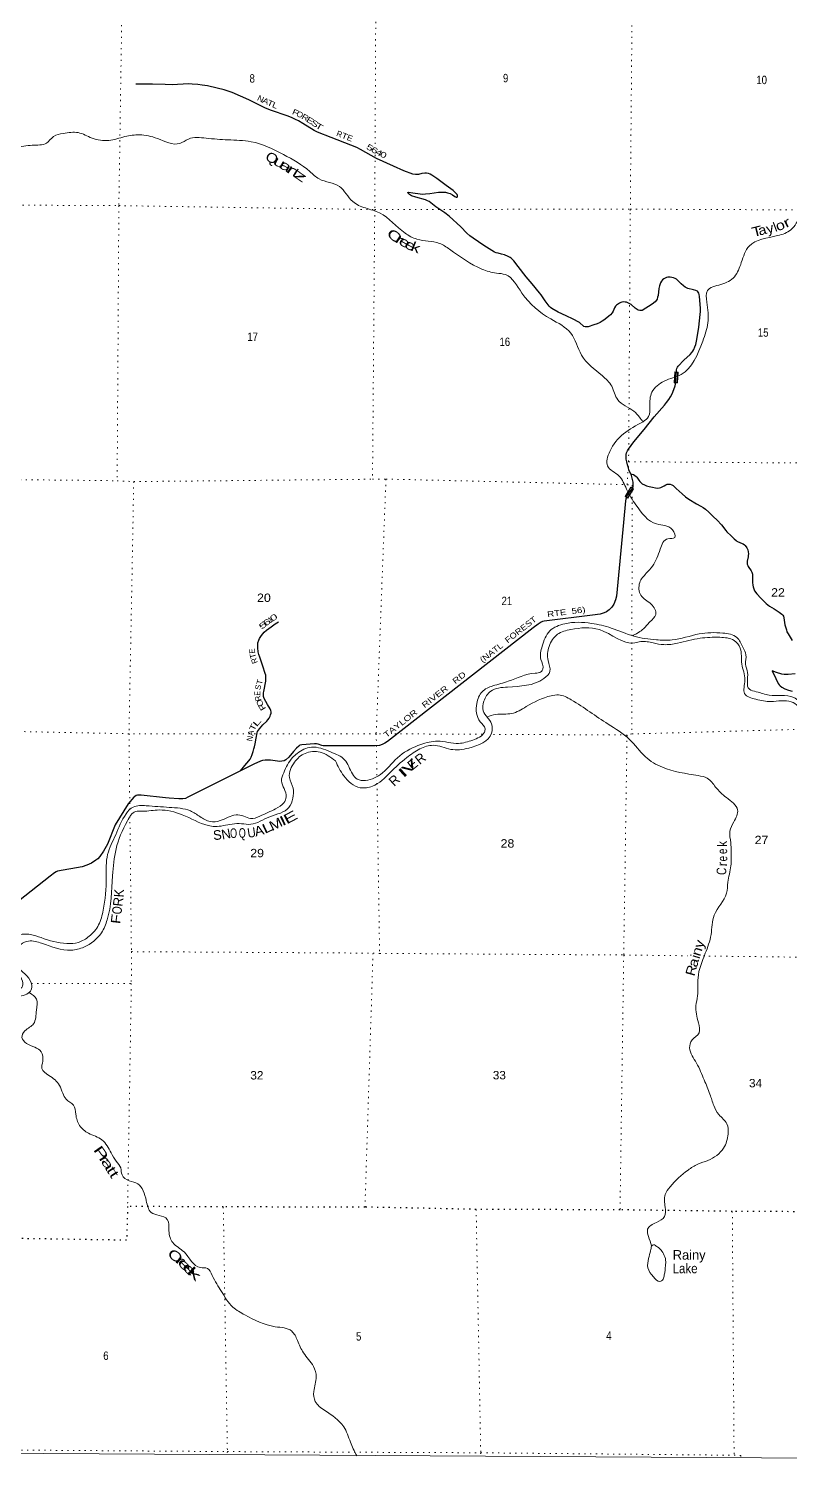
# Model space of a CAD drawing. Header units: feet. Extents: x -248627 to 3, y 0 to 184934.
# Drawn here: x -145344 to -129498, y 0 to 30185 of the extents above; entities that cross this region are included whole.
import ezdxf
from ezdxf.enums import TextEntityAlignment as Align

# ---------------------------------------------------------------- set-up
doc = ezdxf.new("R2010")
doc.units = ezdxf.units.FT
doc.header["$LTSCALE"] = 80
doc.linetypes.add('DOTTED', pattern=[1.5, 0.3, -1.2])
for name, color, linetype, lineweight in [('29', 7, 'Continuous', 25), ('30', 7, 'Continuous', 13), ('31', 7, 'Continuous', 13), ('39', 7, 'Continuous', 13), ('4', 7, 'Continuous', 13), ('41', 7, 'Continuous', 13), ('6', 7, 'DOTTED', 25), ('7', 7, 'DOTTED', 13)]:
    doc.layers.add(name, color=color, linetype=linetype, lineweight=lineweight)

msp = doc.modelspace()

# ---------------------------------------------------------------- linework, layer by layer
at = {"layer": '29'}
for points in [[(-136593.97, 26763.19), (-136560.13, 26751.58), (-136516.92, 26722.2), (-136467.81, 26688.22), (-136440.23, 26677.16), (-136415.91, 26676.33), (-136409.22, 26691.63), (-136409.22, 26712.31), (-136420.04, 26730.9), (-136448.5, 26763.99), (-136503.58, 26816.47), (-136648.92, 26918.32), (-136840.96, 27066.15), (-136945.08, 27138.33), (-136979.79, 27156.77), (-137017, 27171.24), (-137054.35, 27178.44), (-137093.49, 27177.44), (-137155.26, 27169.88), (-137221.66, 27152.64), (-137250.63, 27147.02), (-137285.75, 27146.44), (-137338.77, 27158.17), (-137527.52, 27227.26), (-137743.55, 27321.51), (-138098.09, 27483.09), (-138435.14, 27673.6), (-138510.67, 27711.21), (-138631.53, 27762.49), (-139042.67, 27919.33), (-139326.13, 28031.23), (-139395.76, 28064.73), (-139634.16, 28215.21), (-139722.7, 28267.68), (-139787.13, 28297.9), (-139869.82, 28337.18), (-139960.49, 28372.77), (-140287.41, 28483.95), (-140340.13, 28507.01), (-140423.85, 28541.83), (-140761.73, 28707.23), (-141106.04, 28858.13), (-141170.18, 28880.78), (-141271.43, 28911.88), (-141420.27, 28953.23), (-141620.93, 28995.34), (-141736.56, 29015.24), (-141821.32, 29027.65), (-141939.42, 29036.73), (-142019.77, 29037.99), (-142356.48, 29021.09), (-142507.64, 29023.52), (-142766.53, 29033.44), (-143114.63, 29033.53)], [(-132789.72, 24434.78), (-132818.39, 24454.87), (-132857.67, 24473.47), (-132886.61, 24483.81), (-132912.57, 24489.47), (-132946.56, 24492.08), (-132983.77, 24487.94), (-133006.51, 24481.74), (-133032.05, 24467.45), (-133095.4, 24425.93), (-133118.85, 24401.96), (-133138.81, 24368.04), (-133164.77, 24296.73), (-133188.43, 24264.68), (-133223.57, 24225.4), (-133254.84, 24195.06), (-133295.93, 24157.18), (-133357.94, 24113.77), (-133391.02, 24088.96), (-133436.47, 24064.35), (-133500.58, 24037.28), (-133564.98, 24014.42), (-133685.1, 23974.28), (-133713.51, 23971.13), (-133746.59, 23973.19), (-133773.38, 23981.4), (-133864.42, 24060.02), (-133882.9, 24071.91), (-134001.52, 24132.51), (-134143.9, 24204.02), (-134312.27, 24280.47), (-134443.26, 24353.57), (-134469.95, 24374.68), (-134499.08, 24405.25), (-134581.88, 24511.65), (-134668.59, 24638.85), (-134702.66, 24683.19), (-134853.17, 24867.86), (-134976.8, 25015.31), (-135146.42, 25228.88), (-135237.09, 25347.92), (-135267.91, 25380.29), (-135290.84, 25401.66), (-135315.65, 25418.2), (-135356.31, 25441.84), (-135431.41, 25471.95), (-135489.48, 25488.83), (-135565.79, 25505.03), (-135605.06, 25517.43), (-135638.87, 25532.37), (-135861.62, 25665.15), (-136086.73, 25819.25), (-136154.25, 25870.92), (-136212.84, 25922.62), (-136342.94, 26056.94), (-136582.62, 26281.02), (-136675.9, 26350.54), (-136859.59, 26474.16), (-137002.53, 26584.14), (-137032.23, 26601.15), (-137079.02, 26619.28), (-137279.05, 26678.33), (-137368.43, 26706.11), (-137392.41, 26716.57), (-137413.91, 26732.98), (-137431.41, 26752.2), (-137442.85, 26768.12), (-137444.63, 26776.86), (-137434.58, 26780.53), (-137344.29, 26769.31), (-137188.58, 26743.32), (-137148.04, 26742.28), (-137079.02, 26743.32), (-136984.76, 26750.67), (-136806.72, 26778.71), (-136748.25, 26780.53), (-136663.5, 26778.46), (-136620.08, 26770.19), (-136593.97, 26763.19)], [(-132798.35, 20899.37), (-132835.38, 20991.38), (-132847.32, 21027.35), (-132867.99, 21091.44), (-132880, 21154.21), (-132890.73, 21211.34), (-132894.09, 21269.6), (-132892.8, 21306.43), (-132886.6, 21341.58), (-132867.84, 21387.61), (-132847.32, 21418.06), (-132732.62, 21572.36), (-132518.43, 21828.93), (-132309.99, 22093.77), (-132094.21, 22338.19), (-132051.44, 22393.8), (-132005.96, 22455.82), (-131971.47, 22511.28), (-131936.71, 22571.57), (-131899.5, 22662.53), (-131873.65, 22743.17), (-131865.74, 22773.66), (-131857.11, 22825.86), (-131855.35, 22898.28), (-131846.63, 23033.03), (-131842.64, 23075.99), (-131836.44, 23104.94), (-131823.23, 23126.95), (-131809.57, 23148.35), (-131689.34, 23273.45), (-131556.23, 23397.8), (-131522.21, 23433.63), (-131501.54, 23464.64), (-131484.25, 23500.1), (-131462.26, 23551.47), (-131443.66, 23601.08), (-131425.81, 23675.44), (-131412.65, 23749.92), (-131381.47, 23966.18), (-131348.57, 24227.46), (-131344.03, 24289.41), (-131344.43, 24355.63), (-131350.69, 24444.86), (-131365.23, 24604.62), (-131371.31, 24645.05), (-131380.86, 24675.72), (-131394.04, 24696.73), (-131409.75, 24713.01), (-131441.59, 24727.74), (-131487.21, 24741.93), (-131606.97, 24773.22), (-131632.65, 24783.31), (-131662.79, 24802.16), (-131700, 24826.97), (-131746.48, 24865.91), (-131843.66, 24964.06), (-131869.51, 24979.94), (-131904.66, 24994.41), (-131940.94, 25001.73), (-131977.01, 25006.82), (-132028.69, 25004.75), (-132055.57, 24998.55), (-132080.24, 24988.47), (-132107.25, 24971.67), (-132134.12, 24951), (-132158.93, 24922.06), (-132176.2, 24891.04), (-132200.27, 24824.9), (-132212.64, 24769.35), (-132229.68, 24626.83), (-132237.49, 24587.16), (-132247.82, 24552.02), (-132259.39, 24525.06), (-132287.1, 24496.2), (-132348.76, 24443.53), (-132558.52, 24313.8), (-132580.65, 24310.16), (-132611.66, 24310.16), (-132640.85, 24318.7), (-132705.69, 24363.3), (-132789.72, 24434.78)], [(-132798.35, 20899.37), (-132756.01, 20728.57), (-132751.46, 20686.78), (-132755.29, 20633.8), (-132766.99, 20602.49), (-132823.26, 20531.36), (-132842.4, 20502.68), (-132866.8, 20464.97), (-132884.54, 20425.05), (-132901.08, 20376.85), (-132906.73, 20345.2), (-132951.37, 19891.81)], [(-132798.35, 20899.37), (-132770.82, 20897.13), (-132742.36, 20889.35), (-132712.94, 20872.32), (-132685.34, 20851.07), (-132669.53, 20833.05), (-132631.74, 20772.59), (-132611.65, 20744.15), (-132590.97, 20721.41), (-132561.92, 20697.58), (-132510.35, 20673.87), (-132466.94, 20657.33), (-132412.94, 20641.97), (-132342.9, 20626.32), (-132283.16, 20613.23), (-132241.61, 20607.72), (-132198.75, 20610.28), (-132169.25, 20618.05), (-132104.55, 20657.37), (-132065.89, 20678), (-132039.02, 20688.34), (-132016.8, 20692.6), (-131979.07, 20690.41), (-131942.86, 20677.92), (-131914.98, 20661.46), (-131848.92, 20602.06), (-131728.25, 20484.95), (-131654.51, 20423.73), (-131589.15, 20377.27), (-131425.5, 20280.83), (-131338.22, 20231.47), (-131291.44, 20201.55), (-131243.12, 20167.39), (-131170.07, 20104.58), (-131078.56, 20016.71), (-130996.69, 19941.27), (-130905.6, 19841.32), (-130817.16, 19723.33), (-130794.53, 19698.12), (-130702.24, 19614.48), (-130639.49, 19547.21), (-130603.11, 19514.25), (-130585.74, 19501.73), (-130508.12, 19468.59), (-130453.44, 19443.85), (-130427.13, 19425.44), (-130412.09, 19408.71), (-130381.08, 19365.3), (-130360.37, 19320.3), (-130350.07, 19278.47), (-130345.93, 19235.06), (-130348.3, 19204.98), (-130352.14, 19170.98), (-130370.6, 19084.81), (-130372.81, 19049.01), (-130370.74, 19020.07), (-130360.41, 18995.26), (-130348.26, 18975.17), (-130289.05, 18884.41), (-130273.58, 18852.62), (-130263.24, 18815.41), (-130260.41, 18782.61), (-130257.29, 18641.4), (-130252.91, 18579.75), (-130248.78, 18546.67), (-130235.73, 18509.62), (-130215.7, 18468.12), (-130170.98, 18404.54), (-130087.65, 18312.93), (-129977.97, 18199.37), (-129941.7, 18170.74)], [(-132951.37, 19891.81), (-133098.47, 18356.22), (-133116.01, 18276.65), (-133152.43, 18189.19), (-133196.14, 18126.02), (-133249.56, 18070.13), (-133305.41, 18028.83), (-133351.54, 18004.53), (-133435.93, 17978.5), (-133597.39, 17958.28)], [(-129941.7, 18170.74), (-129905.61, 18145.62), (-129807.78, 18087.44), (-129703.51, 18019.28), (-129676.15, 17998.85), (-129647.21, 17976.11), (-129630.67, 17959.57), (-129615.81, 17937.6), (-129607.93, 17901.69), (-129583.88, 17757.07), (-129572.79, 17715.63), (-129554.18, 17649.48), (-129541.78, 17612.27), (-129520, 17569.38), (-129432.22, 17426.22)], [(-133597.39, 17958.28), (-134606.13, 17831.97), (-134637.63, 17827.94), (-134665.19, 17812.59), (-134725.37, 17772.62), (-134830.71, 17695), (-134830.71, 17695), (-137872.42, 15319.05), (-137925, 15284.54), (-137979.6, 15259.58), (-138039.13, 15240.8), (-138126.7, 15232.71), (-139180.87, 15232.2), (-139213.15, 15232.3), (-139235.61, 15237.76), (-139313.31, 15266.92), (-139351.56, 15273.61), (-139389.71, 15274.39), (-139657.47, 15252.65), (-139696.96, 15242.62), (-139718.81, 15228.04), (-139764.95, 15184.31), (-139829.77, 15113.18), (-139930.06, 14992.37), (-139990.29, 14941.37), (-140027.19, 14921.91), (-140070.9, 14909.76), (-140119.46, 14904.9), (-140163.61, 14908.7), (-140306.43, 14934.06), (-140416.84, 14935.17), (-140473.97, 14926.77), (-140517.68, 14909.76), (-140659.08, 14846.71), (-142031.46, 14158.04), (-142080.81, 14136.51), (-142134.23, 14126.79), (-142222.86, 14127.54), (-142423.94, 14137.43), (-142498.3, 14146.16), (-143006.56, 14203.93), (-143046.96, 14205.54), (-143084.26, 14201.5), (-143107.93, 14192.39), (-143135.25, 14177.21), (-143156.01, 14160.19), (-143276.01, 14020.25), (-143549.64, 13583.53), (-143708.27, 13182.02), (-143789.03, 13032.22), (-143869.6, 12923.59), (-143910.44, 12876.72), (-143946.86, 12845.14), (-144039.86, 12786.12), (-144136.26, 12740.66), (-144237.73, 12709.34), (-144749.57, 12617.28), (-144777.3, 12604.6), (-144811.29, 12582.73), (-144905.44, 12513.93), (-146399.02, 11338.8)], [(-140930.88, 14710.32), (-140843.72, 14819.25), (-140757.67, 14921.06), (-140735.99, 14953.75), (-140715.31, 14993.02), (-140692.89, 15047.8), (-140669.83, 15114.99), (-140653.3, 15168.74), (-140642.98, 15209.33), (-140630.56, 15272.1), (-140608.46, 15391.56), (-140586.51, 15501.66), (-140576.81, 15532.58), (-140558.2, 15561.52), (-140541.35, 15584.74), (-140472.09, 15666.98), (-140384.8, 15746.57), (-140363.88, 15772.38), (-140337.01, 15809.59), (-140316.7, 15853.04), (-140306, 15879.88), (-140297.73, 15912.95), (-140297.73, 15937.76), (-140302.5, 15971.48), (-140314.27, 16003.91), (-140370.57, 16096.82), (-140440.72, 16220.23), (-140452.78, 16258.19), (-140454.85, 16293.33), (-140452.78, 16336.74), (-140445.71, 16365.54), (-140406.04, 16579.84), (-140403.16, 16615.82), (-140405.23, 16665.43), (-140409.37, 16702.65), (-140418.58, 16739.53), (-140465.56, 16892.36), (-140533.53, 17078.17), (-140549.94, 17136.76), (-140564.41, 17192.58), (-140574.95, 17275.16), (-140574.75, 17324.88), (-140570.62, 17382.76), (-140553.33, 17433.65), (-140535.47, 17473.72), (-140498.26, 17531.61), (-140438.83, 17600.98), (-140390.77, 17643.24), (-140296.16, 17710.89), (-140209.44, 17774.37), (-140141.43, 17820.37)], [(-129368.13, 16731.54), (-129513.53, 16716.47), (-129597.59, 16719.21), (-129650.05, 16725.29), (-129759.53, 16759.36), (-129848.91, 16792.72), (-129771.85, 16636.82), (-129721.63, 16531.09), (-129704.07, 16503.42), (-129684.42, 16481.48), (-129647.21, 16452.54), (-129584.29, 16418.6), (-129510.77, 16394.66), (-129434.89, 16375.07)]]:
    msp.add_lwpolyline(points, dxfattribs=at)
at = {"layer": '31'}
for p, q in [((-131893.97, 22806.14), (-131879.99, 23032.96)), ((-131879.99, 23032.96), (-131811.95, 23028.76)), ((-132916.02, 20435.26), (-132795.72, 20628.05)), ((-132795.72, 20628.05), (-132737.88, 20591.96))]:
    msp.add_line(p, q, dxfattribs=at)
for points in [[(-131811.95, 23028.76), (-131825.93, 22801.94), (-131893.97, 22806.14)], [(-132737.88, 20591.96), (-132858.19, 20399.17), (-132916.02, 20435.26)]]:
    msp.add_lwpolyline(points, dxfattribs=at)
for points in [[(-131820.42, 23021.26), (-131872.49, 23024.48), (-131885.49, 22813.63), (-131833.42, 22810.41)], [(-132905, 20437.81), (-132793.16, 20617.03), (-132748.89, 20589.4), (-132860.74, 20410.18)]]:
    msp.add_lwpolyline(points, close=True, dxfattribs=at)
at = {"layer": '39'}
for points in [[(-124158.53, 29526.06), (-124439.07, 29409.59), (-124826.58, 29246.38), (-124998.79, 29061.83), (-125169.56, 28780.49), (-125339.15, 28700.77), (-125759.45, 28438.95), (-126117.23, 28196.94), (-126284.86, 28107.13), (-126631.17, 28105), (-127076.48, 28042.91), (-127267.16, 27800), (-127483.19, 27351.56), (-127703.23, 26907.18), (-127918.05, 26666.41), (-128226.22, 26643.9), (-128458.28, 26554.44), (-128923.94, 26456.18), (-129235.02, 26280.46), (-129462.18, 25995.4), (-129736.7, 25873.91), (-130329.89, 25657.39), (-130492.97, 25313.51), (-130635.63, 25017.9), (-130922.48, 24854.15), (-131201.07, 24726.63), (-131210.52, 24486.75), (-131190.91, 24053.16), (-131297.81, 23674.69), (-131748.85, 22977.53), (-132099.97, 22840.34), (-132357.04, 22605.85), (-132403.05, 22311.73), (-132428.44, 22100.16), (-132541.82, 21991.91)], [(-149844.08, 27463.23), (-149523.03, 27750.49), (-149309.13, 27834), (-148769.17, 27899.59), (-148468.95, 27938.27), (-148169.61, 27827.76), (-147896.5, 27707.3), (-147652.77, 27726.13), (-147186.71, 27892.94), (-146840.65, 27852.74), (-146616.15, 28026.92), (-146454.25, 28169.19), (-146090.16, 28114.77), (-145833.16, 27992.39), (-145723.68, 27778.07), (-145621.25, 27735.17), (-145274.8, 27761.5), (-144978.6, 27802.22), (-144832.82, 27942.55), (-144629.11, 28003.94), (-144316.93, 28022.4), (-144029.69, 27907.91), (-143679.65, 27859.62), (-143342.96, 27938.43), (-143040.73, 27977.1), (-142666.7, 27900.45), (-142202.22, 27797.1), (-142020.48, 27888.85), (-141651.93, 27906.99), (-141195.1, 27872.23), (-140712.12, 27833.29), (-140039.21, 27565.48), (-139489.62, 27211.65), (-139297.24, 27057.36), (-138871.33, 26899.78), (-138595.32, 26585.76), (-138330.35, 26451.23), (-138032.98, 26346.78), (-137503.91, 25926.52), (-137254.99, 25800.15), (-136788.4, 25712.92), (-136573.7, 25588.75), (-135899.64, 25173.75), (-135596.09, 25093.46), (-135411.05, 25060.18), (-135066.99, 24677.23), (-134464.14, 24135.6), (-134049.09, 23840.98), (-133826.27, 23384.09), (-133395.9, 22954.29), (-133195.87, 22731.41), (-133070.67, 22450.47), (-132731.81, 22210.7), (-132617.76, 22089.1), (-132543.89, 21990.63)], [(-132541.82, 21991.91), (-132949.99, 21740.1), (-133234, 21372.69), (-133282.08, 21070.52), (-133045.71, 20863.57), (-132886.25, 20588.49), (-132690.87, 20256.76), (-132258.31, 19859.21), (-131928.84, 19736.43), (-131879.43, 19578.89), (-132022.53, 19551.45), (-132182.84, 19336.59), (-132343.96, 18982.62), (-132473.71, 18830.1), (-132611.74, 18637.29), (-132585.1, 18373.02), (-132374.79, 18186.38), (-132277.38, 17972.13), (-132399.08, 17819.56), (-132551.04, 17655.06), (-132668.27, 17577.07), (-132762.04, 17526.55)], [(-140025.84, 14338.98), (-140079.26, 14500.57), (-140033.98, 14669.68), (-139850.93, 14985.23), (-139753.18, 15072.08), (-139456.18, 15204.41), (-139054.76, 15104.59), (-138763.98, 14940.97), (-138600.61, 14645.7), (-138502.58, 14538.31), (-138327.59, 14509.12), (-137976.35, 14666.48), (-137613.86, 15025.4), (-137175.6, 15258.9), (-136824.87, 15329.56), (-136386.23, 15282.8), (-136093.89, 15351.77), (-135849.31, 15517.78), (-135834.81, 15586.25), (-135936.63, 15733.99), (-136006.89, 16115.44), (-135898.76, 16358.81), (-135670.53, 16482.57), (-135351.86, 16577.6), (-134791.15, 16747.93), (-134670.2, 16773.48), (-134629.59, 16833.74), (-134670.7, 17033.57), (-134644.94, 17307.64), (-134486.03, 17627.35), (-134171.06, 17778.86), (-133615.34, 17785.89), (-133205.18, 17688.89), (-132735.05, 17518.96), (-132264.36, 17443.8), (-131938.22, 17440), (-131371.73, 17565.94), (-130878.36, 17583.4), (-130584.95, 17491.06), (-130459.3, 17286.73), (-130395.8, 17129.12), (-130402.97, 16935.6), (-130363.72, 16759.98), (-130325.49, 16410.96), (-130180.83, 16359.76), (-129911.45, 16289.74), (-129659.84, 16280.29), (-129396.33, 16238.53), (-129202.08, 16060.03), (-128996.92, 15679.86), (-128796.98, 15440.85), (-128757.98, 15224.9), (-128694.85, 15002.77), (-128628.77, 14939.91), (-128562.2, 14963.74), (-128547.64, 15042.29), (-128626.8, 15278.62), (-128587.33, 15486.08), (-128437.45, 15638.49), (-128096.93, 15685.01), (-127765.09, 15622.71), (-127649.31, 15452.71), (-127568.42, 15167.98), (-127224.94, 14341.47), (-126925.73, 13861.98), (-126779.38, 13756.34), (-126476.46, 13567.17), (-126200.77, 13543.48), (-125832.51, 13513.24), (-125716.15, 13442.03), (-125521.65, 13305.88), (-125362.49, 13323.15), (-125305.43, 13441.8), (-125364.32, 13700.2), (-125260.62, 13875.04), (-125078.88, 13966.79), (-124855.61, 13929.28), (-124691.49, 13763.05), (-124614.28, 13538.83), (-124497.18, 13249.87), (-124431.35, 13144.66), (-124363.09, 13112.03), (-124246.32, 13103.48)], [(-138955.38, 14917.82), (-138778.03, 14604.33), (-138437.19, 14358.5), (-138183.33, 14389.37), (-137815.24, 14673.66), (-137469.13, 14986.3), (-137194.26, 15166.25), (-136917.99, 15243.37), (-136552.05, 15158.7), (-136177.41, 15184.88), (-135698.42, 15498.8), (-135701.34, 15688.35), (-135872.88, 15963.49), (-135861.65, 16163.04), (-135717.49, 16369.92), (-135364.64, 16458.72), (-134608.59, 16636.04), (-134482.91, 16782.53), (-134521.85, 17010.58), (-134499.98, 17306.84), (-134325.37, 17557.92), (-134046.95, 17657.2), (-133451, 17655.96), (-132711.7, 17379.72), (-132588.74, 17405.25), (-132329.18, 17377.62), (-132109.93, 17342.15), (-131821.84, 17372.83), (-131352.13, 17475.1), (-130941.29, 17495.03), (-130643.7, 17428.88), (-130513.78, 17266.87), (-130492.54, 17111.5), (-130485.5, 16938.07), (-130416.98, 16605.02), (-130424.68, 16320.77), (-130191.82, 16202.56), (-129873.98, 16156.46), (-129451.21, 16150.11), (-129310.8, 16060.63), (-129053.65, 15619.68), (-128901.97, 15391.02), (-128775.67, 14952.81), (-128635.53, 14816.95), (-128429.87, 14868.25), (-128376.48, 15047.4), (-128465.95, 15241.45), (-128458.66, 15455.13), (-128337.37, 15539.15), (-128041.11, 15589.95), (-127804.03, 15503.97), (-127692.6, 15279.55), (-127514.83, 14691.86), (-127034.73, 13814.19), (-126922.78, 13678.49), (-126577.6, 13487.07), (-126298.28, 13394.81), (-125809.18, 13369.96), (-125658.87, 13252.19), (-125355.18, 13196.09), (-125223.7, 13300.22), (-125218.71, 13465.52), (-125251.91, 13641.11), (-125136.18, 13807.83), (-125002.97, 13863.55), (-124828.19, 13798.07), (-124741.06, 13549.6), (-124636.48, 13184.09), (-124560.76, 13050.61), (-124430.36, 12969.24), (-124247.42, 12960.99)], [(-135798.02, 15834.18), (-135613.6, 15887.47), (-135281.29, 15905.81), (-134978.45, 16049.32), (-134457.68, 16276.32), (-134304.55, 16295.65), (-134039.4, 16191.37), (-133271.24, 15685.12), (-132824.12, 15366.12), (-132494.03, 15005.43), (-132138.96, 14783.72), (-131391, 14610.26), (-131202.07, 14554.78), (-131029.99, 14372.38), (-130803.77, 14151.38), (-130569.69, 13898.07), (-130651.7, 13644.47), (-130731.34, 13453.36), (-130712.62, 13211.32), (-130707.68, 13023.78), (-130709.41, 12727.4), (-130775.82, 12387.03), (-130799.31, 12157.3), (-131059.69, 11699.03), (-131124.47, 11294.12), (-131245.54, 10903.64), (-131395.5, 10392.34), (-131403.74, 10015.35), (-131439.17, 9809.89), (-131388.88, 9456.78), (-131374.01, 9244.99), (-131519.83, 9098.61), (-131571.14, 8931.54), (-131428.04, 8612.19), (-131267, 8262.5), (-131147.94, 7963.45), (-131066.77, 7729.12), (-130961.16, 7541.04), (-130793.16, 7348.58), (-130768.23, 7134.72), (-130862.55, 6842.88), (-131190.23, 6582.57), (-131400.08, 6505.08), (-131604.14, 6383.21), (-131978.65, 6032.42), (-132080.27, 5869.67), (-132081.8, 5607.57), (-132093.01, 5412.05), (-132262.86, 5287.98), (-132446.89, 5147.85), (-132427.63, 4998.54), (-132364.36, 4800.61)], [(-155147.3, 541.01), (-155127, 549.72), (-155103.8, 573.51), (-154989.92, 744.87), (-155067.57, 894.49), (-155156.65, 1155.07), (-155289.31, 1536.87), (-155314.19, 1758.79), (-155220.16, 2002.23), (-155048.26, 2132.35), (-154649.43, 2164.44), (-154349.39, 2172.88), (-154048.61, 1963.56), (-153770.97, 1929.78), (-153355.76, 2008.16), (-153187.27, 2245.15), (-153116.68, 2609.7), (-153320.06, 2949.54), (-153553.49, 2970.98), (-153821.18, 2984.54), (-154286.71, 3253.23), (-154364.4, 3394.79), (-154240.65, 3555.41), (-154024.8, 3628.83), (-153600.23, 3586.18), (-153294, 3620.8), (-153076.36, 3653.88), (-152411.65, 3706.7), (-152123.23, 3793.83), (-151831.88, 4038.21), (-151087, 4717.64), (-150872.84, 4845.5), (-150373.85, 5135.12), (-150284.06, 5340.28), (-150235.86, 5664.63), (-150329.58, 5820.39), (-150592.68, 6275.49), (-150534.48, 6589.7), (-150458.37, 6865.5), (-150387.52, 6931.65), (-150337.29, 6913.23), (-150182.33, 6902.3), (-149864.38, 6874.35), (-149341.4, 6790.84), (-148895.32, 6983.97), (-148698.98, 7162.34), (-148572.05, 7522.55), (-148417.43, 8142.7), (-148491.63, 8538.28), (-148564.45, 8824.99), (-148513.13, 9338.84), (-148303.47, 9728.84), (-148082.94, 9913.13), (-147867.32, 9946.22), (-147318.72, 10112.58), (-147215.67, 10174.52), (-147130.69, 10246.64), (-146842.75, 10253.13), (-146192.96, 10162.87), (-145708.58, 10019.08), (-145388.26, 10053.62), (-145299.15, 10141.85), (-145318.15, 10337.52), (-145610.08, 10681.88), (-145629.33, 10833.2), (-145513.07, 11090.64), (-145353.61, 11160.34), (-145080.07, 11112.47), (-144464.82, 10969.98), (-144198.69, 11033.04), (-143832.52, 11333.47), (-143714.19, 11598.96), (-143602.1, 12521.78), (-143528.36, 13081.89), (-143293.41, 13667.32), (-143121.13, 13861.95), (-142974.12, 13869.21), (-142629.69, 13893.54), (-142149.08, 13794.13), (-141608.8, 13569.38), (-141467.99, 13548.45), (-141111.32, 13600.93), (-140916, 13605.91), (-140718.75, 13594.75), (-140325.22, 13753.89), (-139923.45, 13945.25), (-139843.8, 14138.37), (-139838.55, 14348.03), (-139913.74, 14572.24), (-139807.18, 14892.24), (-139588.68, 15074.52), (-139274.45, 15099.01), (-138955.38, 14917.82)], [(-155382.57, 2057.03), (-155134.23, 2235.65), (-154654.66, 2303.59), (-154268.28, 2271.23), (-153977.06, 2148.66), (-153629.25, 2064.09), (-153374.69, 2213.91), (-153272.15, 2533.93), (-153345.21, 2780.31), (-153457.53, 2853.51), (-153803.78, 2861.46), (-154159.28, 3008.57), (-154499.93, 3286.66), (-154529.04, 3474.33), (-154292.15, 3700.86), (-154015.76, 3796.13), (-153599.38, 3731.34), (-153371.49, 3796.63), (-153159.92, 3825.72), (-152459.31, 3819.86), (-152293.89, 3875.41), (-151867.15, 4203.74), (-151330.78, 4688.73), (-151178.81, 4855.24), (-150999.07, 4949.02), (-150441.27, 5310.9), (-150393.91, 5492.1), (-150505.15, 5750.79), (-150685.75, 6197.36), (-150682.15, 6469.53), (-150560.53, 6954.78), (-150435.06, 7064.98), (-150231.64, 7077.98), (-149589.87, 6993.82), (-149388.39, 7018.93), (-148942.87, 7115.28), (-148811.04, 7279.89), (-148747.24, 7517.46), (-148661.51, 7718.61), (-148556.25, 8159.59), (-148628.54, 8537.02), (-148684.14, 8670.39), (-148682.05, 9027.25), (-148693.26, 9176.51), (-148507, 9697.7), (-148165.05, 9988.18), (-147648.59, 10166.81), (-147277.47, 10279.7), (-147065.6, 10361.21), (-146679, 10367.15), (-146071.6, 10258.98), (-145635.4, 10139.65), (-145494.15, 10193.32), (-145481.3, 10324.3), (-145731.4, 10593.83), (-145992.82, 10992.46), (-146015.13, 11309.13), (-145919.2, 11532.4), (-145862.65, 11562.34), (-145849.03, 11481.61), (-145890.76, 11231.83), (-145861.95, 10993.76), (-145809.92, 10939.03), (-145726.53, 11083.75), (-145576.42, 11274.47), (-145314.56, 11297.23), (-145091.46, 11231.49), (-144554.62, 11107.57), (-144314.88, 11132.47), (-144088.65, 11258.25), (-143891.96, 11497.11), (-143795.55, 11803.05), (-143733.2, 12482.17), (-143704.2, 12965.91), (-143536.72, 13374.28), (-143320.74, 13812.64), (-143170.92, 13954.97), (-142900.98, 13981.72), (-142419.98, 13948.84), (-141979.49, 13873.85), (-141778.85, 13755.81), (-141568.05, 13651.82), (-141358.55, 13670.84), (-141027.67, 13790), (-140866.74, 13766.94), (-140728.12, 13713.76), (-140530.53, 13763.08), (-140201.43, 13920.56), (-140031.59, 14044.64), (-139980.52, 14169.37), (-140025.84, 14338.98)], [(-145340.94, 10084.88), (-145187.55, 9945.66), (-145186.86, 9719.84), (-145248.92, 9435.89), (-145428.99, 9283.64), (-145492.18, 9150.92), (-145394.26, 9025.38), (-145091.27, 8850.32), (-145056.17, 8654.56), (-145075.2, 8499.41), (-144931.06, 8357.49), (-144706.79, 8148.59), (-144641.3, 7984.92), (-144569.54, 7861.53), (-144417.24, 7739.73), (-144368.04, 7545.9), (-144288.87, 7311.58), (-144102.56, 7151.28), (-143823.52, 7012.65), (-143633.83, 6741.44), (-143528.12, 6571.5), (-143432.33, 6425.8), (-143402.98, 6280.47), (-143252.69, 6158.68), (-143075.88, 6095.21), (-142898.74, 5745.43), (-142795.49, 5496.87), (-142632.77, 5435.49), (-142460.1, 5353.9), (-142425.27, 5111.76), (-142348.17, 4869.39), (-142111.73, 4674.54), (-141769.35, 4348.05), (-141624.49, 4331.13), (-141524.67, 4185.41), (-141329.34, 3847.63), (-141095.65, 3525.77), (-140842.93, 3361.08), (-140208.15, 3115.65), (-139866.42, 3023.05), (-139746.75, 2828.84), (-139621.41, 2572.09), (-139411.68, 2284.64), (-139354.53, 2072.62), (-139406.67, 1764.43), (-139375.66, 1558.6), (-139177.45, 1367.99), (-138782.8, 1029.12), (-138641.71, 709.78), (-138582.14, 568.32), (-138508.17, 419.63)], [(-132364.36, 4800.61), (-132387.09, 4699.92), (-132426.27, 4540.85), (-132441.53, 4341.33), (-132325.84, 4155.2), (-132191.52, 4057.69), (-132124.8, 4105.71), (-132100.12, 4194.29), (-132081.49, 4280.89), (-132079.06, 4353.46), (-132068.5, 4438.08), (-132149.56, 4692.57), (-132207.58, 4755.39), (-132265.72, 4798.05), (-132301.81, 4822.44), (-132342.1, 4818.63), (-132364.85, 4798.42)]]:
    msp.add_spline(points, degree=3, dxfattribs=at)
at = {"layer": '4'}
msp.add_lwpolyline([(-246606.45, 184933.97), (-215781.67, 184615.95), (-184956.48, 184340.33), (-154130.93, 184107.12), (-123305.1, 183916.31), (-92479.02, 183767.9), (-61652.78, 183661.9), (-30826.42, 183598.29), (0, 183577.08), (0, -0.01), (-31078.93, 21.37), (-62157.81, 85.49), (-93236.57, 192.37), (-124315.16, 342), (-155393.5, 534.37), (-186471.55, 769.49), (-217549.26, 1047.36), (-248626.55, 1367.98)], close=True, dxfattribs=at)
msp.add_lwpolyline([(-246606.45, 184933.97), (-215781.67, 184615.95), (-184956.48, 184340.33), (-154130.93, 184107.12), (-123305.1, 183916.31), (-92479.02, 183767.9), (-61652.78, 183661.9), (-30826.42, 183598.29), (0, 183577.08), (0, -0.01), (-31078.93, 21.37), (-62157.81, 85.49), (-93236.57, 192.37), (-124315.16, 342), (-155393.5, 534.37), (-186471.55, 769.49), (-217549.26, 1047.36), (-248626.55, 1367.98)], close=True, dxfattribs=at)
at = {"layer": '6'}
msp.add_lwpolyline([(-124286.98, 5462.17), (-125257.32, 5473.42), (-127707.39, 5504.98), (-130681.01, 5521.26), (-133022.36, 5552.23), (-136022.19, 5562.61), (-138339.29, 5609.57), (-141292.85, 5613.65), (-143288.03, 5622.55), (-143308.24, 4919), (-146287.18, 4965.23), (-148443.76, 4968.69), (-150637.77, 4977.54)], dxfattribs=at)
at = {"layer": '7'}
for p, q in [((-132774.7, 17386.09), (-132779.17, 15478.79)), ((-135895.65, 15472.51), (-137722.91, 15481.81)), ((-138088.74, 14453.33), (-138034.57, 10902.51)), ((-138171.45, 10907.29), (-138339.29, 5609.57)), ((-145291.79, 10271.63), (-143210.53, 10275.58)), ((-130681.01, 5521.26), (-130644.28, 434.13))]:
    msp.add_line(p, q, dxfattribs=at)
for points in [[(-143400.08, 37160.12), (-143388.73, 31823.94), (-143470.15, 26499.54), (-143505.67, 20761.56)], [(-138065.19, 37091.78), (-138108.02, 31770.83), (-138128.35, 27772.99)], [(-132871.62, 20679.14), (-132842.65, 21158.84), (-132808.04, 26396.8), (-132760.76, 31735.5), (-132657.91, 37020.38)], [(-138129.45, 27557.01), (-138135.24, 26417.91), (-138182.18, 20792.9)], [(-148236.96, 26523.41), (-143470.15, 26499.54), (-138135.24, 26417.91), (-132809.88, 26427.05), (-127484.71, 26401.93), (-124171.68, 26418.34)], [(-132842.65, 21158.84), (-127503.48, 21117.51), (-124201.04, 21080.73)], [(-155253.26, 20923.83), (-153543.43, 20899.19), (-148290.39, 20813.2), (-143505.67, 20761.56), (-143159.47, 20743.54), (-138182.18, 20792.9), (-137902.31, 20795.4), (-132871.62, 20679.14), (-132767, 20666.47), (-132774.36, 17531.18)], [(-143159.47, 20743.54), (-143258.64, 15483.75), (-143241.31, 13907.84)], [(-137902.31, 20795.4), (-138104.46, 15483.75), (-138090.94, 14597.4)], [(-138012.95, 15483.28), (-138104.46, 15483.75), (-143258.64, 15483.75), (-148340.28, 15585.89), (-153565.92, 15669.23), (-155289.45, 15662.07)], [(-129028.6, 15582.25), (-132779.17, 15478.79), (-132875.94, 15457.14), (-135719.3, 15471.61)], [(-132875.94, 15457.14), (-132945.01, 10868.59), (-133022.36, 5552.23)], [(-143239.7, 13761.58), (-143208.67, 10938.9), (-143210.53, 10275.58), (-143288.03, 5622.55)], [(-143208.67, 10938.9), (-138171.45, 10907.29), (-138034.57, 10902.51), (-132945.01, 10868.59), (-131618.25, 10852.14)], [(-131288.61, 10848.05), (-127704.64, 10803.6), (-127547.64, 10796.69), (-124257.9, 10747.37)], [(-141292.85, 5613.65), (-141207.89, 510.12), (-141212.39, 441.29)], [(-136022.19, 5562.61), (-135925, 485.22), (-135939.71, 408.95)], [(-146343.3, 547.8), (-141207.89, 510.12), (-135925, 485.22), (-130644.28, 434.13), (-130503.7, 429.81), (-130502.65, 376.89)]]:
    msp.add_lwpolyline(points, dxfattribs=at)

# ---------------------------------------------------------------- texts
at = {"layer": '30'}
for s, rotation, width, p in [('N', 333.917, 1.15, (-140538.68, 28675.98)), ('A', 335.91, 1.25, (-140432.6, 28625.21)), ('T', 335.718, 1.35, (-140335.98, 28580)), ('L', 337.536, 1.3, (-140235.26, 28536.55)), ('F', 334.591, 1.3, (-139813.73, 28388.03)), ('O', 334.872, 1.1, (-139722.81, 28346.58)), ('R', 331.47, 1.2, (-139612.12, 28286.41)), ('E', 329.61, 1.35, (-139512.25, 28222.74)), ('S', 327.74, 1.4, (-139416.14, 28160.38)), ('T', 329.423, 1.55, (-139322.58, 28098.9)), ('T', 339.119, 1.3, (-138784.32, 27895.71)), ('E', 339.119, 1.1, (-138674.67, 27853.77)), ('5', 330.524, 1.5, (-138267.55, 27659.27)), ('6', 329.256, 1.6, (-138168.93, 27602.53)), ('4', 331.899, 1.45, (-138073.86, 27550.44)), ('0', 334.063, 1.5, (-137980.15, 27505.41)), ('5', 41.326, 1.95, (-140426.59, 17704.97)), ('6', 35.566, 1.8, (-140350.69, 17761.1)), ('0', 34.073, 1.75, (-140209.82, 17858.62)), ('E', 97.274, 0.85, (-140633.21, 17217.43)), ('T', 105.185, 1.15, (-140618.07, 17122.38)), ('T', 76.986, 1.1, (-140476.31, 16548.67)), ('E', 91.559, 0.7, (-140523.04, 16326.96)), ('S', 79.512, 0.9, (-140508.34, 16442.16)), ('R', 105.004, 0.9, (-140511.16, 16236.12)), ('O', 119.615, 1.2, (-140478.03, 16151.91)), ('F', 121.214, 1.45, (-140432.07, 16069.44)), ('T', 63.75, 1.4, (-140620.84, 15592.73)), ('L', 49.897, 1.9, (-140544.9, 15682.06)), ('N', 79.519, 0.85, (-140682.89, 15374.04))]:
    msp.add_text(s, height=120, rotation=rotation, dxfattribs=dict(at, width=width)).set_placement(p, align=Align.CENTER)
for s, rotation, p in [('R', 339.119, (-138892.98, 27937.14)), ('1', 36.205, (-140278.72, 17812.4)), ('R', 110.093, (-140589.43, 17024.58)), ('A', 78.725, (-140660.23, 15489.96))]:
    msp.add_text(s, height=120, rotation=rotation, dxfattribs=at).set_placement(p, align=Align.CENTER)
for s, rotation, width, p in [('RTE  56)', 7.137, 1.25, (-134532.65, 17916.59)), ('(NATL  FOREST', 37.994, 1.2, (-135886.97, 16958.1)), ('TAYLOR   RIVER   RD', 37.994, 1.3, (-137891.5, 15393.29))]:
    msp.add_text(s, height=120, rotation=rotation, dxfattribs=dict(at, width=width)).set_placement(p)
at = {"layer": '41'}
for s, rotation, width, p in [('Q', 332.842, 1.2, (-140324.55, 27405.98)), ('u', 330.686, 1.6, (-140170.97, 27318.35)), ('a', 329.402, 1.6, (-140044.46, 27243.29)), ('r', 327.373, 1.75, (-139928.68, 27169.19)), ('t', 327.373, 1.5, (-139829.2, 27105.49)), ('z', 325.611, 1.95, (-139734.87, 27040.19)), ('C', 320.376, 1.6, (-137787.82, 25792.39)), ('T', 14.122, 1.3, (-130146.29, 25868.25)), ('a', 15.268, 1.15, (-130031.62, 25896.23)), ('y', 15.268, 1.15, (-129871.87, 25930.54)), ('o', 22.47, 1.25, (-129647.88, 25997.22)), ('r', 25.271, 1.5, (-129503.11, 26061.66)), ('r', 325.822, 1.8, (-137669.17, 25714.07)), ('e', 329.314, 1.5, (-137560.1, 25652.27)), ('e', 331.861, 1.45, (-137441.16, 25587.59)), ('k', 338.004, 1.4, (-137316.73, 25535.9)), ('V', 41.886, 1.8, (-137342.54, 14726.11)), ('I', 42.297, 2.2, (-137485.4, 14599.66)), ('E', 28.091, 1.6, (-139847.71, 13656.28)), ('L', 24.908, 1.4, (-140333.04, 13437.73)), ('M', 26.006, 1.2, (-140155.8, 13510.02)), ('I', 26.006, 1.6, (-140007.53, 13581.21)), ('O', 2.097, 0.7, (-141075.07, 13310.21)), ('Q', 0.827, 0.7, (-140895.75, 13314.17)), ('U', 8.397, 0.9, (-140689.75, 13323.84)), ('A', 14.68, 1.1, (-140521.39, 13364.75)), ('k', 91.655, 0.9, (-130790.6, 13189.09)), ('e', 90.729, 0.75, (-130789.77, 13032.47)), ('C', 85.419, 0.8, (-130808.5, 12607.87)), ('e', 88.602, 0.75, (-130785.8, 12876.47)), ('K', 86.105, 0.95, (-143368.09, 12151.22)), ('O', 83.044, 0.8, (-143408.81, 11789.94)), ('F', 83.044, 1.25, (-143430.93, 11608.6)), ('y', 72.768, 1.2, (-131278, 11069.81)), ('n', 73.151, 1.2, (-131325.83, 10914.52)), ('R', 74.156, 1.15, (-131442.16, 10520.96)), ('a', 74.156, 1.2, (-131395.72, 10684.58)), ('P', 305.005, 1.7, (-143924.56, 6682.21)), ('r', 301.878, 1.7, (-143855.25, 6563.89)), ('a', 301.889, 1.65, (-143787.72, 6460.4)), ('t', 303.2, 1.5, (-143706.77, 6331.43)), ('t', 303.445, 1.5, (-143648.3, 6237.57)), ('C', 322.758, 1.5, (-142361.06, 4516.18)), ('r', 322.643, 1.95, (-142245.74, 4424.58)), ('e', 316.205, 2, (-142162.2, 4335.02)), ('e', 316.205, 2, (-142062.06, 4241.14)), ('k', 317.517, 2.15, (-141966.69, 4149.1))]:
    msp.add_text(s, height=200, rotation=rotation, dxfattribs=dict(at, width=width)).set_placement(p, align=Align.CENTER)
for s, rotation, p in [('l', 20.828, (-129753.9, 25959.9)), ('E', 38.358, (-137285.63, 14769.39)), ('R', 38.256, (-137122.63, 14889.84)), ('R', 42.297, (-137660.49, 14438.67)), ('S', 6.221, (-141405.91, 13273.56)), ('N', 10.558, (-141218.01, 13295.18)), ('r', 87.602, (-130790.6, 12760.14)), ('R', 83.044, (-143387.17, 11967.35)), ('i', 73.151, (-131355.66, 10807.68))]:
    msp.add_text(s, height=200, rotation=rotation, dxfattribs=at).set_placement(p, align=Align.CENTER)
msp.add_text('Rainy', height=200, dxfattribs=at).set_placement((-131922.19, 4513.88))
at = {"layer": '41', "width": 0.9}
msp.add_text('Lake', height=200, dxfattribs=at).set_placement((-131926.83, 4230.63))
at = {"layer": '7'}
for s, width, p in [('8', 0.85, (-140745.56, 29066.22)), ('9', 0.85, (-135462.12, 29072.75)), ('10', 0.85, (-130179.97, 29034.71)), ('17', 0.85, (-140791.59, 23676.77)), ('15', 0.85, (-130147.66, 23765.18)), ('16', 0.85, (-135534.5, 23572.89)), ('22', 1.1, (-129871.59, 18344.62)), ('20', 1.1, (-140588.99, 18233.38)), ('21', 0.85, (-135492.23, 18167.63)), ('28', 1.1, (-135512.49, 13108.89)), ('27', 1.1, (-130215.18, 13181.11)), ('29', 1.1, (-140731.18, 12907.16)), ('33', 1.05, (-135674.16, 8274.54)), ('32', 1.05, (-140729.7, 8271.98)), ('34', 1.05, (-130333.71, 8108.19)), ('5', 0.85, (-138525.6, 2825.15)), ('4', 0.85, (-133309.34, 2841.23)), ('6', 0.85, (-143795.8, 2423.15))]:
    msp.add_text(s, height=175, dxfattribs=dict(at, width=width)).set_placement(p)

doc.saveas('drawing.dxf')
